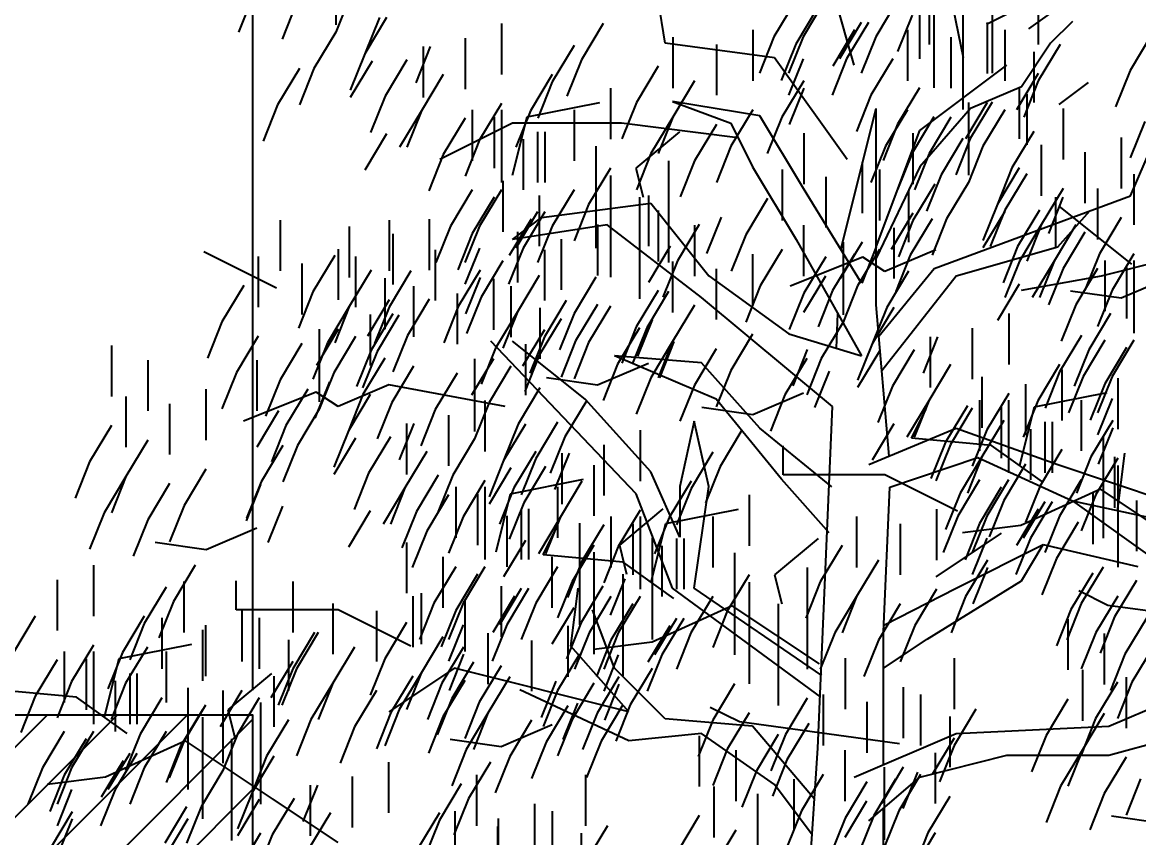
# Model space of a CAD drawing. Header units: metres. Extents: x 668617 to 675126, y 2286318 to 2293677.
# Drawn here: x 672259.121 to 672261.942, y 2287827.278 to 2287829.339 of the extents above; entities that cross this region are included whole.
import ezdxf

# ---------------------------------------------------------------- set-up
doc = ezdxf.new("R2010")
doc.units = ezdxf.units.M
doc.header["$MEASUREMENT"] = 0
doc.layers.add('DMTG_SECCIONES_VIALES', color=250, linetype='Continuous')
doc.styles.get("Standard").update_dxf_attribs({"font": 'arial.ttf'})
doc.dimstyles.get("Standard").update_dxf_attribs({"dimtxt": 0.18, "dimasz": 0.18, "dimexe": 0.18, "dimexo": 0.0625, "dimgap": 0.09, "dimtad": 0, "dimtih": 1, "dimtoh": 1, "dimdec": 4, "dimzin": 0, "dimdsep": 46, "dimtxsty": 'Standard', "dimcen": 0.09, "dimadec": 0, "dimazin": 0, "dimtfac": 1, "dimtdec": 4, "dimtofl": 0, "dimtmove": 0, "dimatfit": 3, "dimfxl": 1, "dimtolj": 1, "dimtzin": 0, "dimarcsym": 0})

# ---------------------------------------------------------------- blocks, each defined once
blk = doc.blocks.new('a4')
at = {"color": 75}
for p, q in [((0.4675, 6.7545), (0.4675, 6.4974)), ((0.3032, 6.4813), (0.2297, 6.7384)), ((0.6513, 6.7178), (0.6513, 6.4607)), ((-1.0072, 6.7115), (-1.0072, 6.583)), ((0.4923, 6.662), (0.4923, 6.5335)), ((0.5043, 6.6811), (0.5043, 6.424)), ((0.5787, 6.4997), (0.542, 6.6833)), ((0.8212, 6.6756), (0.6374, 6.5838)), ((0.7441, 6.5731), (0.8727, 6.6649)), ((0.7679, 6.662), (0.7679, 6.5335)), ((-1.2165, 6.6565), (-1.2533, 6.5647)), ((-1.1063, 6.6382), (-1.143, 6.5464)), ((-0.9705, 6.6564), (-1.0072, 6.5646)), ((-0.1745, 6.5364), (-0.1929, 6.6466)), ((0.1552, 6.6443), (0.1001, 6.5525)), ((0.2287, 6.6443), (0.1736, 6.5525)), ((0.4124, 6.6443), (0.3573, 6.5525)), ((-0.897, 6.6013), (-0.9337, 6.5095)), ((-0.8786, 6.6013), (-0.9337, 6.5095)), ((0.2103, 6.626), (0.1552, 6.5342)), ((0.4492, 6.6076), (0.4124, 6.5158)), ((0.5778, 6.626), (0.5778, 6.3689)), ((-0.5887, 6.5861), (-0.5887, 6.4575)), ((-0.3315, 6.5861), (-0.3866, 6.4943)), ((0.3206, 6.5892), (0.2654, 6.4974)), ((0.3389, 6.5892), (0.2838, 6.4974)), ((0.6393, 6.5886), (0.6393, 6.46)), ((0.8543, 6.5915), (0.7992, 6.5364)), ((-1.0072, 6.5646), (-1.0623, 6.4728)), ((-0.6806, 6.5493), (-0.6806, 6.4208)), ((-0.1555, 6.5518), (-0.1555, 6.4233)), ((0.0466, 6.5702), (0.0466, 6.4417)), ((0.1001, 6.5525), (0.0633, 6.4607)), ((0.1736, 6.5525), (0.1368, 6.4607)), ((0.3038, 6.5702), (0.2487, 6.4784)), ((0.3573, 6.5525), (0.3206, 6.4607)), ((0.4372, 6.5702), (0.4372, 6.4417)), ((0.5474, 6.5518), (0.5474, 6.4233)), ((0.6832, 6.5701), (0.6832, 6.4416)), ((1.0554, 6.559), (1.0003, 6.4672)), ((-0.7684, 6.5279), (-0.8051, 6.4361)), ((-0.7867, 6.5279), (-0.7867, 6.3994)), ((-0.405, 6.531), (-0.4601, 6.4392)), ((0.1011, 6.4997), (-0.1745, 6.5364)), ((-0.0453, 6.5335), (-0.0453, 6.405)), ((0.1552, 6.5342), (0.1185, 6.4424)), ((0.7992, 6.5364), (0.7257, 6.4262)), ((0.823, 6.5335), (0.7679, 6.4417)), ((-0.9337, 6.5095), (-0.9705, 6.4177)), ((-0.9153, 6.4912), (-0.9705, 6.3994)), ((-0.8276, 6.4943), (-0.8827, 6.4024)), ((-0.3866, 6.4943), (-0.4233, 6.4024)), ((0.2848, 6.2426), (0.1011, 6.4997)), ((0.1736, 6.4974), (0.1368, 6.4056)), ((0.2838, 6.4974), (0.2471, 6.4056)), ((0.4005, 6.4968), (0.3453, 6.405)), ((0.7567, 6.515), (0.7567, 6.3865)), ((-1.0991, 6.4728), (-1.1542, 6.381)), ((-1.0623, 6.4728), (-1.0991, 6.381)), ((-0.1923, 6.4784), (-0.2474, 6.3866)), ((0.4685, 6.3161), (0.689, 6.4813)), ((1.0003, 6.4672), (0.9635, 6.3754)), ((-0.7357, 6.4575), (-0.7908, 6.3657)), ((-0.4601, 6.4575), (-0.5152, 6.3657)), ((-0.4601, 6.4392), (-0.4968, 6.3474)), ((-0.1004, 6.4417), (-0.1555, 6.3499)), ((0.1752, 6.4417), (0.1201, 6.3499)), ((0.7679, 6.46), (0.7128, 6.3682)), ((0.7679, 6.4417), (0.7312, 6.3499)), ((0.8212, 6.3818), (0.8946, 6.4369)), ((-0.3132, 6.4229), (-0.3132, 6.2944)), ((0.1752, 6.4233), (0.1385, 6.3315)), ((0.3453, 6.405), (0.3086, 6.3132)), ((0.4675, 6.424), (0.4124, 6.3322)), ((0.7257, 6.4262), (0.5971, 6.3712)), ((0.72, 6.4232), (0.72, 6.2947)), ((0.7388, 6.4081), (0.7388, 6.2796)), ((-1.1542, 6.381), (-1.1909, 6.2892)), ((-0.8827, 6.4024), (-0.9194, 6.3106)), ((-0.5887, 6.3841), (-0.6438, 6.2923)), ((-0.3408, 6.3862), (-0.5245, 6.3494)), ((-0.2474, 6.3866), (-0.2841, 6.2948)), ((0.6393, 6.3866), (0.5842, 6.2948)), ((0.5914, 6.3865), (0.5914, 6.258)), ((0.6513, 6.3873), (0.5962, 6.2955)), ((-0.7908, 6.3657), (-0.8459, 6.2739)), ((-0.7908, 6.3657), (-0.8276, 6.2739)), ((-0.6806, 6.3474), (-0.7357, 6.2556)), ((-0.6623, 6.3678), (-0.6623, 6.2393)), ((-0.6072, 6.3494), (-0.6072, 6.2209)), ((-0.5888, 6.3678), (-0.5888, 6.2393)), ((-0.5245, 6.3494), (-0.5613, 6.2026)), ((-0.5152, 6.3657), (-0.552, 6.2739)), ((-0.4051, 6.3678), (-0.4051, 6.2393)), ((-0.1555, 6.3499), (-0.2106, 6.2581)), ((-0.1555, 6.3499), (-0.1923, 6.2581)), ((0.0466, 6.3682), (-0.0085, 6.2764)), ((0.1201, 6.3499), (0.0833, 6.2581)), ((0.2693, 6.0154), (0.3583, 6.3712)), ((0.3583, 5.8754), (0.3583, 6.3712)), ((0.4372, 6.3682), (0.3821, 6.2764)), ((0.5043, 6.3506), (0.4492, 6.2588)), ((0.5971, 6.3712), (0.4685, 6.2243)), ((0.5474, 6.3499), (0.4923, 6.2581)), ((0.6832, 6.3681), (0.6281, 6.2763)), ((0.8306, 6.3714), (0.8306, 6.2428)), ((-0.5604, 6.3344), (-0.7441, 6.2426)), ((-0.2848, 6.3344), (-0.5604, 6.3344)), ((0.0092, 6.2977), (-0.2848, 6.3344)), ((-0.0453, 6.3315), (-0.1004, 6.2397)), ((0.4124, 6.3322), (0.3757, 6.2404)), ((0.5914, 6.3314), (0.5914, 6.2029)), ((1.037, 6.3387), (1.0003, 6.2469)), ((-0.8786, 6.3076), (-0.9337, 6.2157)), ((-0.6438, 6.2923), (-0.6806, 6.2005)), ((-0.5888, 6.3127), (-0.5888, 6.1842)), ((-0.5337, 6.2944), (-0.5337, 6.1658)), ((-0.497, 6.3127), (-0.497, 6.1842)), ((-0.4786, 6.3127), (-0.4786, 6.1842)), ((-0.1387, 6.3127), (-0.2489, 6.2209)), ((0.1757, 6.3091), (0.1757, 6.1806)), ((0.3583, 6.0223), (0.4685, 6.3161)), ((0.4513, 6.3091), (0.4513, 6.1806)), ((0.5778, 6.2955), (0.5227, 6.2037)), ((0.5962, 6.2955), (0.5594, 6.2037)), ((0.7567, 6.313), (0.7016, 6.2212)), ((0.9776, 6.2979), (0.9776, 6.1694)), ((-0.35, 6.276), (-0.35, 6.019)), ((-0.0085, 6.2764), (-0.0453, 6.1846)), ((0.3821, 6.2764), (0.3453, 6.1846)), ((0.6281, 6.2763), (0.5914, 6.1845)), ((0.7755, 6.2796), (0.7755, 6.151)), ((1.0013, 6.1508), (1.0564, 6.2794)), ((-0.7357, 6.2556), (-0.7724, 6.1638)), ((-0.2106, 6.2581), (-0.2474, 6.1663)), ((-0.1663, 6.2393), (-0.1663, 5.9822)), ((-0.1004, 6.2397), (-0.1371, 6.1479)), ((0.3227, 6.2357), (0.3227, 6.1071)), ((0.4492, 6.2588), (0.4124, 6.167)), ((0.4923, 6.2581), (0.4556, 6.1663)), ((0.8857, 6.2612), (0.8857, 6.1327)), ((-0.3132, 6.2209), (-0.3684, 6.1291)), ((-0.2489, 6.2209), (-0.2306, 6.1475)), ((0.1206, 6.2173), (0.1206, 6.0888)), ((0.4685, 6.2243), (0.3583, 5.9929)), ((0.3666, 6.2172), (0.3666, 6.0887)), ((0.7016, 6.2212), (0.6649, 6.1294)), ((0.72, 6.2212), (0.6649, 6.1294)), ((-0.5848, 6.1886), (-0.5848, 6.0601)), ((-0.3132, 6.2026), (-0.3132, 5.9455)), ((0.2308, 6.1989), (0.2308, 6.0704)), ((0.5064, 6.1806), (0.4513, 6.0888)), ((0.5227, 6.2037), (0.4859, 6.1119)), ((0.5914, 6.1845), (0.5363, 6.0927)), ((0.7388, 6.2061), (0.6836, 6.1143)), ((1.0099, 6.206), (1.0099, 6.0774)), ((-0.6623, 6.1658), (-0.7175, 6.074)), ((-0.5888, 6.1658), (-0.644, 6.074)), ((-0.4929, 6.1519), (-0.4929, 6.0234)), ((-0.4051, 6.1658), (-0.4602, 6.074)), ((-0.2173, 6.1519), (-0.2173, 6.0234)), ((0.4401, 6.1621), (0.4401, 6.0336)), ((0.8306, 6.1694), (0.7755, 6.0776)), ((0.918, 6.1692), (0.918, 6.0407)), ((-0.6072, 6.1475), (-0.6623, 6.0557)), ((-0.3684, 6.1291), (-0.4051, 6.0373)), ((-0.2398, 6.1475), (-0.2398, 5.8904)), ((0.0838, 6.1439), (0.0287, 6.0521)), ((0.6649, 6.1294), (0.6281, 6.0376)), ((0.8302, 6.1478), (0.7935, 6.056)), ((1.0049, 5.9779), (0.8212, 6.1248)), ((-0.5604, 6.0407), (-0.4869, 6.0958)), ((-0.497, 6.1108), (-0.5521, 6.019)), ((-0.4786, 6.1108), (-0.5337, 6.019)), ((-0.1926, 6.1135), (-0.1926, 5.9849)), ((-0.0336, 6.0968), (-0.0704, 6.005)), ((0.4513, 6.1071), (0.3962, 6.0153)), ((0.6832, 6.1111), (0.6281, 6.0193)), ((0.6836, 6.1143), (0.6469, 6.0225)), ((0.771, 6.1142), (0.7159, 6.0224)), ((0.9776, 6.096), (0.9225, 6.0042)), ((-1.1479, 6.0896), (-1.1479, 5.9611)), ((-0.9731, 6.0734), (-0.9731, 5.9448)), ((-0.8723, 6.0896), (-0.8723, 5.9611)), ((-0.7709, 6.0917), (-0.7709, 5.9632)), ((-0.7175, 6.074), (-0.7542, 5.9822)), ((-0.644, 6.074), (-0.6807, 5.9822)), ((-0.5137, 6.0917), (-0.5688, 5.9999)), ((-0.4602, 6.074), (-0.497, 5.9822)), ((-0.346, 6.0784), (-0.346, 5.9499)), ((-0.0887, 6.0784), (-0.1439, 5.9866)), ((-0.1007, 6.0767), (-0.1007, 5.9482)), ((0.1749, 6.0767), (0.1749, 5.9482)), ((0.4034, 6.0703), (0.4034, 5.9418)), ((0.4513, 6.0888), (0.4145, 5.997)), ((0.4995, 6.0927), (0.4444, 6.0009)), ((0.5363, 6.0927), (0.4995, 6.0009)), ((0.7755, 6.0776), (0.7204, 5.9858)), ((0.7755, 6.0776), (0.7388, 5.9858)), ((0.8629, 6.0774), (0.8078, 5.9856)), ((-0.8628, 6.055), (-0.8628, 5.9265)), ((-0.6623, 6.0557), (-0.6991, 5.9639)), ((-0.5481, 6.0601), (-0.5481, 5.9316)), ((-0.4378, 6.0417), (-0.4378, 5.9132)), ((0.0287, 6.0521), (-0.008, 5.9603)), ((0.8857, 6.0592), (0.8306, 5.9674)), ((-1.1573, 5.9174), (-1.341, 6.0092)), ((-1.0009, 6.0162), (-1.0009, 5.8877)), ((-0.7557, 6.0145), (-0.7557, 5.886)), ((-0.644, 6.019), (-0.6807, 5.9272)), ((-0.5337, 6.019), (-0.5705, 5.9272)), ((-0.4801, 6.0145), (-0.4801, 5.886)), ((-0.1622, 6.0234), (-0.2173, 5.9316)), ((0.1206, 6.0153), (0.0654, 5.9235)), ((0.3227, 6.0337), (0.2675, 5.9419)), ((0.2747, 6.0336), (0.2747, 5.905)), ((0.3666, 6.0152), (0.3115, 5.9234)), ((0.3586, 6.0217), (0.3218, 5.9299)), ((0.5088, 6.0146), (0.3802, 5.9595)), ((0.7159, 6.0224), (0.6792, 5.9306)), ((-1.203, 5.9978), (-1.203, 5.8693)), ((-1.0098, 5.9999), (-1.0649, 5.9081)), ((-0.957, 5.9977), (-0.957, 5.8692)), ((-0.5848, 5.9866), (-0.6399, 5.8948)), ((-0.1439, 5.9866), (-0.1806, 5.8948)), ((-0.1559, 5.9849), (-0.1559, 5.8564)), ((0.0462, 6.0033), (0.0462, 5.8748)), ((0.3251, 5.9962), (0.1414, 5.9228)), ((0.2308, 5.997), (0.1757, 5.9052)), ((0.3035, 6.0033), (0.2483, 5.9115)), ((0.3802, 5.9595), (0.3251, 5.9962)), ((0.4444, 6.0009), (0.4077, 5.9091)), ((0.7204, 5.9858), (0.6836, 5.894)), ((0.8078, 5.9856), (0.7527, 5.8938)), ((0.8078, 5.9856), (0.771, 5.8938)), ((0.9225, 6.0042), (0.8857, 5.9124)), ((0.9278, 5.9489), (1.1483, 6.0039)), ((0.9363, 5.9877), (0.9363, 5.8592)), ((1.0099, 6.004), (0.9548, 5.9122)), ((1.0098, 5.9877), (1.0098, 5.8592)), ((-1.0928, 5.9795), (-1.0928, 5.8509)), ((-0.9179, 5.9632), (-0.9731, 5.8714)), ((-0.8172, 5.9611), (-0.8723, 5.8693)), ((-0.6423, 5.9632), (-0.6975, 5.8714)), ((-0.0456, 5.9666), (-0.0456, 5.8381)), ((0.2747, 5.9785), (0.2747, 5.85)), ((0.4401, 5.9601), (0.385, 5.8683)), ((0.8306, 5.9674), (0.7939, 5.8756)), ((0.918, 5.9673), (0.8629, 5.8755)), ((0.9914, 5.9694), (0.9914, 5.8408)), ((-1.2398, 5.9244), (-1.2949, 5.8326)), ((-0.8835, 5.9426), (-0.8835, 5.8141)), ((-0.6423, 5.9448), (-0.6791, 5.853)), ((-0.6087, 5.941), (-0.6087, 5.8125)), ((-0.4929, 5.9499), (-0.5481, 5.8581)), ((-0.35, 5.9455), (-0.4051, 5.8537)), ((0.23, 5.9482), (0.1749, 5.8564)), ((0.72, 5.9275), (0.6649, 5.8357)), ((0.7257, 5.9121), (0.9278, 5.9489)), ((1.1065, 5.9469), (0.9779, 5.8919)), ((1.0098, 5.9326), (1.0098, 5.8041)), ((-1.0649, 5.9081), (-1.1017, 5.8163)), ((-0.8108, 5.9227), (-0.8108, 5.7942)), ((-0.7006, 5.9043), (-0.7006, 5.7758)), ((-0.5648, 5.9226), (-0.5648, 5.794)), ((-0.1926, 5.9115), (-0.2477, 5.8197)), ((-0.1663, 5.9088), (-0.2214, 5.817)), ((0.0654, 5.9235), (0.0287, 5.8317)), ((0.1757, 5.9052), (0.1389, 5.8134)), ((0.2483, 5.9115), (0.2116, 5.8197)), ((0.3115, 5.9234), (0.2747, 5.8316)), ((0.9779, 5.8919), (0.8493, 5.9102)), ((0.9548, 5.9122), (0.918, 5.8204)), ((-0.9731, 5.8714), (-1.0282, 5.7796)), ((-0.9731, 5.8714), (-1.0098, 5.7796)), ((-0.8723, 5.8877), (-0.9274, 5.7959)), ((-0.8723, 5.8693), (-0.909, 5.7775)), ((-0.7709, 5.8898), (-0.8261, 5.7979)), ((-0.6975, 5.8714), (-0.7342, 5.7796)), ((-0.6399, 5.8948), (-0.6767, 5.803)), ((-0.425, 5.886), (-0.4801, 5.7942)), ((-0.346, 5.8765), (-0.4011, 5.7847)), ((-0.3132, 5.8721), (-0.3684, 5.7803)), ((-0.1007, 5.8748), (-0.1559, 5.783)), ((0.385, 5.8683), (0.3482, 5.7765)), ((0.4034, 5.8683), (0.3482, 5.7765)), ((0.8629, 5.8755), (0.8262, 5.7837)), ((-0.9202, 5.8508), (-0.9202, 5.7223)), ((-0.8628, 5.853), (-0.9179, 5.7612)), ((-0.8476, 5.8492), (-0.9027, 5.7574)), ((-0.5481, 5.8581), (-0.6032, 5.7663)), ((-0.5481, 5.8581), (-0.5848, 5.7663)), ((-0.4378, 5.8397), (-0.4929, 5.7479)), ((-0.4913, 5.8675), (-0.4913, 5.7389)), ((-0.4051, 5.8537), (-0.4419, 5.7619)), ((0.2585, 5.7658), (0.2614, 5.8537)), ((0.6933, 5.8531), (0.6933, 5.7245)), ((0.9505, 5.8531), (0.8954, 5.7613)), ((-1.2949, 5.8326), (-1.3316, 5.7408)), ((-1.0009, 5.8142), (-1.056, 5.7224)), ((-1.0488, 5.8141), (-1.0488, 5.6856)), ((-0.4801, 5.8125), (-0.5352, 5.7207)), ((-0.2398, 5.817), (-0.2949, 5.7252)), ((-0.2477, 5.8197), (-0.2845, 5.7279)), ((-0.2214, 5.817), (-0.2581, 5.7252)), ((-0.2079, 5.8376), (-0.2446, 5.7458)), ((0.2747, 5.8316), (0.2196, 5.7398)), ((0.6014, 5.8163), (0.6014, 5.6878)), ((-1.203, 5.7959), (-1.2581, 5.7041)), ((-0.957, 5.7957), (-1.0121, 5.7039)), ((-0.8261, 5.7979), (-0.8628, 5.7061)), ((-0.4801, 5.7942), (-0.5168, 5.7024)), ((-0.4011, 5.7847), (-0.4378, 5.6929)), ((0.0462, 5.8013), (-0.0089, 5.7095)), ((0.5136, 5.7949), (0.4768, 5.7031)), ((0.4952, 5.7949), (0.4952, 5.6664)), ((0.877, 5.798), (0.8219, 5.7062)), ((0.9363, 5.7857), (0.8811, 5.6939)), ((1.0098, 5.7857), (0.9546, 5.6939)), ((-1.5741, 5.7723), (-1.5741, 5.6438)), ((-1.0928, 5.7775), (-1.1479, 5.6857)), ((-1.0282, 5.7796), (-1.0649, 5.6878)), ((-1.0488, 5.759), (-1.0488, 5.6305)), ((-0.9179, 5.7612), (-0.9547, 5.6694)), ((-0.9027, 5.7574), (-0.9394, 5.6656)), ((-0.6032, 5.7663), (-0.6399, 5.6745)), ((-0.528, 5.7757), (-0.528, 5.6471)), ((-0.3684, 5.7803), (-0.4051, 5.6885)), ((-0.1559, 5.783), (-0.211, 5.6912)), ((-0.1559, 5.783), (-0.1926, 5.6912)), ((-0.1528, 5.7825), (-0.1895, 5.6907)), ((-0.0456, 5.7646), (-0.1007, 5.6728)), ((0.1843, 5.7625), (0.1476, 5.6707)), ((0.3482, 5.7765), (0.3115, 5.6847)), ((0.3666, 5.7582), (0.3115, 5.6664)), ((0.4544, 5.7613), (0.3993, 5.6695)), ((0.8954, 5.7613), (0.8586, 5.6695)), ((0.9914, 5.7674), (0.9363, 5.6756)), ((-1.4823, 5.7356), (-1.4823, 5.6071)), ((-1.2067, 5.7356), (-1.2067, 5.6071)), ((-0.8835, 5.7406), (-0.9386, 5.6488)), ((-0.6087, 5.7391), (-0.6638, 5.6473)), ((-0.6566, 5.7389), (-0.6566, 5.6104)), ((-0.4929, 5.7479), (-0.5297, 5.6561)), ((-0.2171, 5.7275), (-0.3457, 5.6724)), ((-0.0827, 5.7285), (-0.3032, 5.7469)), ((-0.0459, 5.6367), (-0.3032, 5.7469)), ((0.0643, 5.5633), (-0.0827, 5.7285)), ((0.1829, 5.7398), (0.1278, 5.648)), ((0.2196, 5.7398), (0.1829, 5.648)), ((-1.2581, 5.7041), (-1.2949, 5.6122)), ((-1.0121, 5.7039), (-1.0488, 5.6121)), ((-0.8108, 5.7207), (-0.8659, 5.6289)), ((-0.7006, 5.7024), (-0.7557, 5.6106)), ((-0.5648, 5.7206), (-0.6199, 5.6288)), ((-0.2949, 5.7252), (-0.3316, 5.6334)), ((-0.0089, 5.7095), (-0.0456, 5.6177)), ((0.2394, 5.7074), (0.2027, 5.6156)), ((0.5463, 5.7245), (0.4911, 5.6327)), ((0.8219, 5.7245), (0.7667, 5.6327)), ((0.8219, 5.7062), (0.7851, 5.6144)), ((0.8276, 5.7116), (0.8276, 5.5831)), ((-1.1479, 5.6857), (-1.1846, 5.5939)), ((-1.0229, 5.6805), (-1.0597, 5.5887)), ((-0.8727, 5.6735), (-1.0013, 5.6184)), ((-0.5787, 5.6184), (-0.8727, 5.6735)), ((-0.6566, 5.6839), (-0.6566, 5.5553)), ((-0.3457, 5.6724), (-0.4743, 5.6907)), ((-0.211, 5.6912), (-0.2477, 5.5994)), ((-0.1007, 5.6728), (-0.1375, 5.581)), ((0.6255, 5.6933), (0.6255, 5.5647)), ((0.7358, 5.6749), (0.7358, 5.5464)), ((0.8811, 5.6939), (0.8444, 5.6021)), ((0.9363, 5.6756), (0.8995, 5.5838)), ((0.9546, 5.6939), (0.9179, 5.6021)), ((0.9687, 5.6899), (0.9687, 5.5614)), ((-1.5374, 5.6438), (-1.5374, 5.5153)), ((-1.3353, 5.6622), (-1.3353, 5.5336)), ((-1.0564, 5.6551), (-1.2402, 5.5817)), ((-1.0781, 5.6622), (-1.1332, 5.5704)), ((-1.0013, 5.6184), (-1.0564, 5.6551)), ((-0.9386, 5.6488), (-0.9753, 5.557)), ((-0.9202, 5.6488), (-0.9753, 5.557)), ((-0.4913, 5.6655), (-0.5464, 5.5737)), ((0.1751, 5.6523), (0.0465, 5.5972)), ((0.1278, 5.648), (0.091, 5.5562)), ((0.3993, 5.6695), (0.3625, 5.5777)), ((0.6933, 5.6511), (0.6381, 5.5593)), ((0.9411, 5.6532), (0.7574, 5.6165)), ((-1.4272, 5.6254), (-1.4272, 5.4969)), ((-0.8659, 5.6289), (-0.9027, 5.5371)), ((-0.6199, 5.6288), (-0.6566, 5.537)), ((-0.6303, 5.6336), (-0.6303, 5.505)), ((-0.3731, 5.6336), (-0.4282, 5.5418)), ((0.0465, 5.5972), (-0.0821, 5.6156)), ((0.1194, 5.4348), (-0.0459, 5.6367)), ((0.4911, 5.6327), (0.436, 5.5409)), ((0.4911, 5.6327), (0.4544, 5.5409)), ((0.5888, 5.6198), (0.5337, 5.528)), ((0.6014, 5.6144), (0.5463, 5.5226)), ((0.6196, 5.6348), (0.6196, 5.5063)), ((0.6747, 5.6165), (0.6747, 5.4879)), ((0.6931, 5.6348), (0.6931, 5.5063)), ((0.7574, 5.6165), (0.7207, 5.4696)), ((0.7667, 5.6327), (0.73, 5.5409)), ((0.8768, 5.6348), (0.8768, 5.5063)), ((0.9546, 5.6389), (0.9179, 5.5471)), ((-1.1516, 5.6071), (-1.2067, 5.5153)), ((-1.0488, 5.6121), (-1.1039, 5.5203)), ((-0.7557, 5.6106), (-0.7924, 5.5187)), ((-0.7222, 5.5969), (-0.7222, 5.4683)), ((0.448, 5.5381), (0.4848, 5.6115)), ((-1.5741, 5.5704), (-1.6293, 5.4785)), ((-1.1332, 5.5704), (-1.1699, 5.4785)), ((-0.81, 5.5754), (-0.8467, 5.4836)), ((-0.8283, 5.5754), (-0.8283, 5.4469)), ((-0.5464, 5.5737), (-0.5831, 5.4819)), ((-0.528, 5.5737), (-0.5831, 5.4819)), ((-0.4466, 5.5785), (-0.5017, 5.4867)), ((-0.2381, 5.5584), (-0.2381, 5.4299)), ((0.0191, 5.5584), (-0.036, 5.4666)), ((0.2461, 5.4155), (0.0643, 5.5633)), ((0.4034, 5.5746), (0.3482, 5.4828)), ((0.6381, 5.5593), (0.6014, 5.4675)), ((0.6807, 5.5831), (0.6255, 5.4913)), ((0.6931, 5.5797), (0.6931, 5.4512)), ((0.7482, 5.5614), (0.7482, 5.4328)), ((0.785, 5.5797), (0.785, 5.4512)), ((0.8034, 5.5797), (0.8034, 5.4512)), ((0.9563, 5.5831), (0.9011, 5.4913)), ((0.9563, 5.5647), (0.9195, 5.4729)), ((-1.4823, 5.5336), (-1.5374, 5.4418)), ((-0.9753, 5.557), (-1.0121, 5.4652)), ((-0.957, 5.5387), (-1.0121, 5.4469)), ((-0.8692, 5.5418), (-0.9243, 5.45)), ((-0.6566, 5.537), (-0.7117, 5.4452)), ((-0.4282, 5.5418), (-0.465, 5.45)), ((0.6501, 5.5197), (0.448, 5.5381)), ((0.932, 5.543), (0.932, 5.286)), ((-1.1407, 5.5203), (-1.1958, 5.4285)), ((-1.1039, 5.5203), (-1.1407, 5.4285)), ((-0.7773, 5.505), (-0.8324, 5.4132)), ((-0.5017, 5.505), (-0.5568, 5.4132)), ((-0.33, 5.5217), (-0.33, 5.3932)), ((-0.0544, 5.5034), (-0.1095, 5.4116)), ((0.123, 5.4454), (0.123, 5.5189)), ((0.5337, 5.528), (0.4969, 5.4362)), ((0.5463, 5.5226), (0.5095, 5.4308)), ((0.7788, 5.4279), (0.6501, 5.5197)), ((0.8276, 5.5097), (0.7725, 5.4179)), ((-1.6293, 5.4785), (-1.666, 5.3867)), ((-0.5831, 5.4819), (-0.6199, 5.3901)), ((-0.5017, 5.4867), (-0.5385, 5.3949)), ((-0.4178, 5.5003), (-0.4545, 5.4085)), ((-0.4361, 5.5003), (-0.4361, 5.3717)), ((0.6255, 5.4913), (0.5704, 5.3995)), ((0.6255, 5.4913), (0.5888, 5.3995)), ((0.7358, 5.4729), (0.6807, 5.3811)), ((0.9011, 5.4913), (0.8644, 5.3995)), ((0.9687, 5.4879), (0.9136, 5.3961)), ((0.9609, 5.4912), (0.9609, 5.3627)), ((0.9681, 5.3536), (0.9865, 5.5005)), ((-1.3353, 5.4602), (-1.3904, 5.3684)), ((-0.9243, 5.45), (-0.961, 5.3582)), ((-0.7485, 5.4452), (-0.8036, 5.3534)), ((-0.7117, 5.4452), (-0.7485, 5.3534)), ((-0.5648, 5.4635), (-0.6199, 5.3717)), ((-0.477, 5.4666), (-0.5321, 5.3748)), ((-0.3549, 5.4704), (-0.3549, 5.3419)), ((-0.036, 5.4666), (-0.0728, 5.3748)), ((0.3802, 5.4454), (0.123, 5.4454)), ((0.5639, 5.3536), (0.3802, 5.4454)), ((0.9687, 5.4696), (0.9687, 5.2125)), ((-1.5374, 5.4418), (-1.5925, 5.35)), ((-1.5374, 5.4418), (-1.5741, 5.35)), ((-1.4272, 5.4235), (-1.4823, 5.3317)), ((-1.1972, 5.4213), (-1.234, 5.3295)), ((-1.1958, 5.4285), (-1.2326, 5.3367)), ((-0.6303, 5.4316), (-0.6854, 5.3398)), ((-0.3824, 5.4337), (-0.5661, 5.397)), ((-0.3851, 5.4299), (-0.4402, 5.3381)), ((-0.1095, 5.4299), (-0.1646, 5.3381)), ((0.2399, 5.2993), (0.1194, 5.4348)), ((0.6196, 5.4328), (0.5645, 5.341)), ((0.6931, 5.4328), (0.638, 5.341)), ((0.7725, 5.4179), (0.7358, 5.3261)), ((0.8768, 5.4328), (0.8217, 5.341)), ((-0.8324, 5.4132), (-0.8875, 5.3214)), ((-0.8324, 5.4132), (-0.8692, 5.3214)), ((-0.7222, 5.3949), (-0.7773, 5.3031)), ((-0.7039, 5.4153), (-0.7039, 5.2868)), ((-0.6488, 5.397), (-0.6488, 5.2684)), ((-0.6305, 5.4153), (-0.6305, 5.2868)), ((-0.5661, 5.397), (-0.6029, 5.2501)), ((-0.5568, 5.4132), (-0.5936, 5.3214)), ((-0.4467, 5.4153), (-0.4467, 5.2868)), ((-0.1095, 5.4116), (-0.1463, 5.3197)), ((0.0373, 5.3953), (0.0373, 5.2667)), ((0.5704, 5.3995), (0.5337, 5.3077)), ((0.6747, 5.4145), (0.6196, 5.3227)), ((0.9257, 5.4096), (0.7236, 5.3177)), ((0.9136, 5.3961), (0.8768, 5.3043)), ((0.9058, 5.3994), (0.9058, 5.2709)), ((1.1462, 5.2627), (0.9257, 5.4096)), ((-1.3904, 5.3684), (-1.4272, 5.2766)), ((-1.1421, 5.3663), (-1.1788, 5.2745)), ((-0.6305, 5.3602), (-0.6305, 5.2317)), ((-0.5321, 5.3748), (-0.5688, 5.283)), ((-0.5386, 5.3602), (-0.5386, 5.2317)), ((-0.5202, 5.3602), (-0.5202, 5.2317)), ((-0.1803, 5.3602), (-0.2906, 5.2684)), ((0.6807, 5.3811), (0.6439, 5.2893)), ((0.785, 5.3778), (0.7299, 5.286)), ((0.8034, 5.3778), (0.7482, 5.286)), ((0.8543, 5.3797), (1.1116, 5.3246)), ((1.0161, 5.3811), (1.0161, 5.2525)), ((-1.5925, 5.35), (-1.6293, 5.2582)), ((-0.9202, 5.3551), (-0.9753, 5.2633)), ((-0.8036, 5.3534), (-0.8404, 5.2616)), ((-0.6854, 5.3398), (-0.7222, 5.248)), ((-0.5753, 5.3419), (-0.5753, 5.2134)), ((-0.4402, 5.3381), (-0.4953, 5.2463)), ((-0.4402, 5.3381), (-0.477, 5.2463)), ((-0.3117, 5.3402), (-0.3117, 5.2117)), ((-0.2381, 5.3565), (-0.2932, 5.2647)), ((-0.2383, 5.3402), (-0.2383, 5.2117)), ((-0.1646, 5.3381), (-0.2014, 5.2463)), ((0.0098, 5.3585), (-0.1739, 5.3218)), ((-0.0545, 5.3402), (-0.0545, 5.2117)), ((0.3089, 5.3404), (0.3089, 5.2118)), ((0.511, 5.3587), (0.511, 5.2302)), ((0.5645, 5.341), (0.5278, 5.2492)), ((0.638, 5.341), (0.6012, 5.2492)), ((0.7682, 5.3587), (0.7131, 5.2669)), ((0.8217, 5.341), (0.785, 5.2492)), ((-1.4823, 5.3317), (-1.519, 5.2399)), ((-1.2064, 5.3112), (-1.335, 5.2561)), ((-0.4833, 5.2435), (-0.4466, 5.3169)), ((-0.3916, 5.3235), (-0.3916, 5.0665)), ((-0.33, 5.3197), (-0.3851, 5.2279)), ((-0.2566, 5.3218), (-0.2566, 5.1933)), ((-0.1739, 5.3218), (-0.2107, 5.1749)), ((0.4191, 5.322), (0.4191, 5.1935)), ((0.7236, 5.3177), (0.5767, 5.2994)), ((0.6196, 5.3227), (0.5829, 5.2309)), ((0.8691, 5.326), (0.814, 5.2342)), ((-0.7773, 5.3031), (-0.814, 5.2113)), ((-0.528, 5.2799), (-0.5831, 5.1881)), ((-0.2383, 5.2851), (-0.2383, 5.1566)), ((-0.2079, 5.2868), (-0.2079, 5.0298)), ((-0.1464, 5.2851), (-0.1464, 5.1566)), ((-0.128, 5.2851), (-0.128, 5.1566)), ((0.2119, 5.2851), (0.1016, 5.1933)), ((0.6742, 5.2985), (0.5088, 5.1884)), ((0.638, 5.286), (0.6012, 5.1942)), ((0.7482, 5.286), (0.7115, 5.1942)), ((-1.335, 5.2561), (-1.4636, 5.2745)), ((-0.8283, 5.2749), (-0.8283, 5.1464)), ((-0.3549, 5.2684), (-0.41, 5.1766)), ((-0.3549, 5.2501), (-0.3549, 4.993)), ((-0.2932, 5.2647), (-0.33, 5.1729)), ((-0.2906, 5.2684), (-0.2722, 5.195)), ((-0.1831, 5.2667), (-0.1831, 5.1382)), ((0.0006, 5.2484), (0.0006, 4.9913)), ((0.2722, 5.2669), (0.217, 5.1751)), ((-0.7365, 5.2382), (-0.7365, 5.1097)), ((-0.2812, 5.2251), (-0.4833, 5.2435)), ((-0.4609, 5.2382), (-0.4609, 5.1097)), ((-0.3851, 5.2279), (-0.4218, 5.1361)), ((-0.1526, 5.1333), (-0.2812, 5.2251)), ((0.364, 5.2302), (0.3089, 5.1384)), ((0.6396, 5.2302), (0.5845, 5.1384)), ((0.814, 5.2342), (0.7772, 5.1424)), ((-1.6196, 5.2173), (-1.6196, 5.0888)), ((-1.3624, 5.2173), (-1.4175, 5.1255)), ((-0.7039, 5.2134), (-0.7591, 5.1216)), ((-0.6488, 5.195), (-0.7039, 5.1032)), ((-0.6305, 5.2134), (-0.6856, 5.1216)), ((-0.4467, 5.2134), (-0.5018, 5.1216)), ((-0.2814, 5.195), (-0.2814, 4.9379)), ((0.0373, 5.1933), (-0.0178, 5.1015)), ((0.1016, 5.1933), (0.12, 5.1199)), ((0.1843, 5.2117), (0.1843, 4.9546)), ((0.6396, 5.2118), (0.6029, 5.12)), ((0.9058, 5.1974), (0.8507, 5.1056)), ((0.932, 5.2125), (0.8768, 5.1207)), ((-1.7115, 5.1806), (-1.7115, 5.052)), ((-1.3914, 5.176), (-1.3914, 5.0474)), ((-1.2585, 5.1043), (-1.2585, 5.1777)), ((-1.1158, 5.176), (-1.1158, 5.0474)), ((-0.5895, 5.1648), (-0.5895, 5.0363)), ((-0.41, 5.1766), (-0.4467, 5.0848)), ((-0.3323, 5.1648), (-0.3874, 5.073)), ((-0.2771, 5.1831), (-0.3139, 5.0913)), ((0.0373, 5.1749), (0.0373, 4.9179)), ((0.217, 5.1751), (0.1803, 5.0833)), ((1.0161, 5.1791), (0.9609, 5.0873)), ((-1.4359, 5.1622), (-1.491, 5.0704)), ((-0.8126, 5.1392), (-0.8126, 5.0107)), ((-0.7916, 5.1464), (-0.7916, 5.0179)), ((-0.5553, 5.1392), (-0.6105, 5.0474)), ((-0.5386, 5.1583), (-0.5937, 5.0665)), ((-0.5202, 5.1583), (-0.5753, 5.0665)), ((-0.4134, 5.0125), (-0.395, 5.1594)), ((-0.3117, 5.1382), (-0.3669, 5.0464)), ((-0.2383, 5.1382), (-0.2934, 5.0464)), ((-0.0545, 5.1382), (-0.1096, 5.0464)), ((0.3089, 5.1384), (0.2538, 5.0466)), ((0.3089, 5.1384), (0.2722, 5.0466)), ((0.511, 5.1568), (0.4559, 5.065)), ((0.5845, 5.1384), (0.5478, 5.0466)), ((0.9441, 5.1158), (0.8706, 5.1525)), ((0.9687, 5.1391), (0.9136, 5.0473)), ((-1.4175, 5.1255), (-1.4543, 5.0337)), ((-1.0147, 5.1209), (-1.0147, 4.9924)), ((-0.7591, 5.1216), (-0.7958, 5.0298)), ((-0.6856, 5.1216), (-0.7223, 5.0298)), ((-0.6813, 5.1281), (-0.6813, 4.9995)), ((-0.5018, 5.1216), (-0.5386, 5.0298)), ((-0.4057, 5.1097), (-0.4609, 5.0179)), ((-0.2566, 5.1199), (-0.3117, 5.0281)), ((-0.0056, 5.1149), (-0.2077, 5.0231)), ((0.2148, 4.968), (-0.0056, 5.1149)), ((0.1108, 5.1199), (0.1108, 4.8628)), ((0.4191, 5.12), (0.364, 5.0282)), ((0.8768, 5.1207), (0.8401, 5.0289)), ((1.3483, 5.0607), (0.9441, 5.1158)), ((-1.7666, 5.0888), (-1.8217, 4.997)), ((-1.491, 5.0888), (-1.5462, 4.997)), ((-1.4465, 5.0842), (-1.4465, 4.9556)), ((-1.0013, 5.1043), (-1.2585, 5.1043)), ((-1.2444, 5.1025), (-1.2444, 4.974)), ((-1.2005, 5.084), (-1.2005, 4.9555)), ((-0.8176, 5.0125), (-1.0013, 5.1043)), ((-0.9044, 5.1025), (-0.9044, 4.974)), ((-0.7039, 5.1032), (-0.7407, 5.0114)), ((-0.1464, 5.0831), (-0.2015, 4.9913)), ((-0.128, 5.0831), (-0.1831, 4.9913)), ((-0.0178, 5.1015), (-0.0545, 5.0097)), ((0.8507, 5.1056), (0.814, 5.0138)), ((0.8429, 5.0812), (0.8429, 4.9527)), ((0.9609, 5.0873), (0.9242, 4.9955)), ((1.0422, 5.084), (0.9871, 4.9922)), ((-1.491, 5.0704), (-1.5278, 4.9786)), ((-1.3442, 5.0541), (-1.3442, 4.9256)), ((-1.3363, 5.0658), (-1.3363, 4.9373)), ((-0.8283, 5.073), (-0.8834, 4.9812)), ((-0.6856, 5.0665), (-0.7223, 4.9747)), ((-0.5753, 5.0665), (-0.6121, 4.9747)), ((-0.3874, 5.073), (-0.4241, 4.9812)), ((-0.4204, 5.0641), (-0.4204, 4.9356)), ((-0.1631, 5.0641), (-0.2183, 4.9723)), ((0.4559, 5.065), (0.4191, 4.9732)), ((-1.127, 5.029), (-1.127, 4.9004)), ((-1.0607, 5.0474), (-1.1158, 4.9556)), ((-1.0514, 5.0474), (-1.1065, 4.9556)), ((-0.7365, 5.0363), (-0.7916, 4.9445)), ((-0.6225, 5.0457), (-0.6225, 4.9172)), ((-0.5122, 5.0274), (-0.5122, 4.8989)), ((-0.3669, 5.0464), (-0.4036, 4.9546)), ((-0.2077, 5.0231), (-0.3547, 5.0048)), ((-0.3117, 5.0281), (-0.3485, 4.9363)), ((-0.2934, 5.0464), (-0.3301, 4.9546)), ((-0.1096, 5.0464), (-0.1464, 4.9546)), ((0.2538, 5.0466), (0.217, 4.9548)), ((0.364, 5.0282), (0.3273, 4.9364)), ((0.9136, 5.0473), (0.8768, 4.9555)), ((0.9348, 5.0445), (0.9348, 4.9159)), ((-1.6933, 4.999), (-1.6933, 4.8705)), ((-1.6196, 5.0153), (-1.6748, 4.9235)), ((-1.6198, 4.999), (-1.6198, 4.8705)), ((-1.5462, 4.997), (-1.5829, 4.9052)), ((-1.3718, 5.0174), (-1.5555, 4.9807)), ((-1.4833, 5.0107), (-1.5384, 4.9189)), ((-1.4361, 4.999), (-1.4361, 4.8705)), ((-0.9595, 5.0107), (-1.0147, 4.9189)), ((-0.684, 5.0107), (-0.7391, 4.9189)), ((1.06, 5.0137), (1.0049, 4.9219)), ((-1.7115, 4.9786), (-1.7666, 4.8868)), ((-1.6382, 4.9807), (-1.6382, 4.8522)), ((-1.5555, 4.9807), (-1.5922, 4.8338)), ((-1.1158, 4.974), (-1.1709, 4.8822)), ((-0.8834, 4.9812), (-0.9202, 4.8894)), ((-0.684, 4.9924), (-0.7207, 4.9005)), ((-0.6592, 4.9723), (-0.7143, 4.8805)), ((-0.3916, 4.993), (-0.4467, 4.9012)), ((-0.2934, 4.9913), (-0.3301, 4.8995)), ((-0.1831, 4.9913), (-0.2199, 4.8995)), ((0.2798, 4.9822), (0.2798, 4.8537)), ((0.5554, 4.9822), (0.5554, 4.8537)), ((0.9871, 4.9922), (0.9503, 4.9004)), ((-1.6198, 4.944), (-1.6198, 4.8154)), ((-1.5279, 4.944), (-1.5279, 4.8154)), ((-1.5095, 4.944), (-1.5095, 4.8154)), ((-1.1696, 4.944), (-1.2799, 4.8522)), ((-1.1637, 4.9372), (-1.1637, 4.8086)), ((-1.1158, 4.9556), (-1.1526, 4.8638)), ((-1.1065, 4.9556), (-1.1433, 4.8638)), ((-0.7074, 4.9574), (-0.8727, 4.8472)), ((-0.8126, 4.9373), (-0.8677, 4.8455)), ((-0.7916, 4.9445), (-0.8467, 4.8527)), ((-0.7916, 4.9445), (-0.8283, 4.8527)), ((-0.5895, 4.9628), (-0.6446, 4.871)), ((-0.2079, 4.9563), (-0.263, 4.8645)), ((0.8797, 4.9527), (0.8797, 4.8241)), ((-1.6748, 4.9235), (-1.7115, 4.8317)), ((-1.5384, 4.9189), (-1.5751, 4.8271)), ((-1.5647, 4.9256), (-1.5647, 4.7971)), ((-1.0147, 4.9189), (-1.0698, 4.8271)), ((-1.0147, 4.9189), (-1.0514, 4.8271)), ((-0.7391, 4.9189), (-0.7758, 4.8271)), ((-0.6813, 4.9261), (-0.7365, 4.8343)), ((-0.5673, 4.9356), (-0.6225, 4.8438)), ((-0.4514, 4.924), (-0.4881, 4.8322)), ((-0.3549, 4.9196), (-0.41, 4.8278)), ((-0.2918, 4.9356), (-0.3469, 4.8438)), ((-0.2918, 4.9172), (-0.3285, 4.8254)), ((0.0006, 4.9179), (-0.0545, 4.8261)), ((0.4268, 4.9088), (0.4268, 4.7802)), ((0.9682, 4.9219), (0.913, 4.8301)), ((1.0049, 4.9219), (0.9682, 4.8301)), ((0.9899, 4.9343), (0.9899, 4.8058)), ((-1.6627, 4.8839), (-1.8649, 4.9023)), ((-1.7666, 4.8868), (-1.8034, 4.795)), ((-1.5341, 4.7921), (-1.6627, 4.8839)), ((-1.4465, 4.8822), (-1.5016, 4.7904)), ((-1.3809, 4.9072), (-1.3809, 4.6502)), ((-1.2444, 4.9006), (-1.2995, 4.8088)), ((-1.2923, 4.9004), (-1.2923, 4.7719)), ((-1.2005, 4.8821), (-1.2556, 4.7903)), ((-0.9044, 4.9005), (-0.9595, 4.8087)), ((-0.7143, 4.8805), (-0.7511, 4.7887)), ((-0.4467, 4.9012), (-0.4835, 4.8094)), ((0.1843, 4.8812), (0.1292, 4.7894)), ((0.2247, 4.8904), (0.2247, 4.7619)), ((0.4708, 4.8903), (0.4708, 4.7618)), ((-1.3363, 4.8638), (-1.3914, 4.772)), ((-1.1972, 4.8705), (-1.1972, 4.6135)), ((-0.8467, 4.8527), (-0.8834, 4.7608)), ((-0.6446, 4.871), (-0.6813, 4.7792)), ((-0.4204, 4.8621), (-0.4755, 4.7703)), ((-0.3963, 4.8689), (-0.433, 4.7771)), ((-0.2814, 4.8645), (-0.3365, 4.7727)), ((-0.263, 4.8645), (-0.2997, 4.7727)), ((0.0127, 4.8212), (-0.0607, 4.8579)), ((0.3349, 4.872), (0.3349, 4.7435)), ((0.6105, 4.8537), (0.5554, 4.7619)), ((0.8429, 4.8792), (0.7878, 4.7874)), ((-1.3442, 4.8522), (-1.3993, 4.7604)), ((-1.3442, 4.8338), (-1.3442, 4.5767)), ((-1.2923, 4.8454), (-1.2923, 4.7168)), ((-1.2799, 4.8522), (-1.2615, 4.7787)), ((-1.127, 4.827), (-1.1821, 4.7352)), ((-1.0698, 4.8271), (-1.1065, 4.7353)), ((-0.8677, 4.8455), (-0.9044, 4.7537)), ((-0.7365, 4.8343), (-0.7732, 4.7425)), ((-0.6225, 4.8438), (-0.6776, 4.752)), ((-0.6225, 4.8438), (-0.6592, 4.752)), ((-0.5122, 4.8254), (-0.5673, 4.7336)), ((-0.41, 4.8278), (-0.4467, 4.736)), ((-0.3469, 4.8438), (-0.3836, 4.752)), ((-0.0545, 4.8261), (-0.0913, 4.7343)), ((0.0373, 4.8444), (-0.0178, 4.7526)), ((0.5442, 4.8352), (0.5442, 4.7067)), ((0.913, 4.8301), (0.8763, 4.7383)), ((0.9348, 4.8425), (0.8797, 4.7507)), ((-1.6933, 4.7971), (-1.7484, 4.7053)), ((-1.6198, 4.7971), (-1.6749, 4.7053)), ((-1.4361, 4.7971), (-1.4912, 4.7053)), ((-0.9595, 4.8087), (-0.9963, 4.7169)), ((-0.4606, 4.8138), (-0.5892, 4.7587)), ((0.417, 4.7661), (0.0127, 4.8212)), ((0.188, 4.817), (0.1328, 4.7252)), ((-1.6382, 4.7787), (-1.6933, 4.6869)), ((-1.3872, 4.7738), (-1.5893, 4.682)), ((-1.5016, 4.7904), (-1.5384, 4.6986)), ((-1.3914, 4.772), (-1.4282, 4.6802)), ((-1.1667, 4.6269), (-1.3872, 4.7738)), ((-1.2556, 4.7903), (-1.2923, 4.6985)), ((-1.2707, 4.7787), (-1.2707, 4.5217)), ((-0.5892, 4.7587), (-0.7178, 4.7771)), ((-0.4755, 4.7703), (-0.5122, 4.6785)), ((-0.3365, 4.7727), (-0.3732, 4.6809)), ((-0.0885, 4.7866), (-0.0885, 4.658)), ((0.1108, 4.7894), (0.0557, 4.6976)), ((0.1292, 4.7894), (0.0925, 4.6976)), ((0.5554, 4.7802), (0.5003, 4.6884)), ((0.7878, 4.7874), (0.751, 4.6956)), ((-1.5279, 4.742), (-1.583, 4.6502)), ((-1.5095, 4.742), (-1.5647, 4.6502)), ((-1.3993, 4.7604), (-1.4361, 4.6685)), ((-0.6776, 4.752), (-0.7143, 4.6602)), ((-0.0178, 4.7526), (-0.0545, 4.6608)), ((0.0034, 4.7498), (0.0034, 4.6213)), ((0.279, 4.7498), (0.279, 4.6213)), ((0.5075, 4.7434), (0.5075, 4.6149)), ((0.5554, 4.7619), (0.5187, 4.6701)), ((0.8797, 4.7507), (0.8245, 4.6589)), ((0.8797, 4.7507), (0.8429, 4.6589)), ((-1.5447, 4.723), (-1.5998, 4.6312)), ((-1.1821, 4.7352), (-1.2188, 4.6434)), ((-1.1637, 4.7352), (-1.2188, 4.6434)), ((-0.8738, 4.7199), (-0.8738, 4.5914)), ((-0.6166, 4.7199), (-0.6717, 4.6281)), ((-0.5673, 4.7336), (-0.6041, 4.6418)), ((0.1328, 4.7252), (0.0961, 4.6334)), ((0.9899, 4.7323), (0.9348, 4.6405)), ((-1.7484, 4.7053), (-1.7851, 4.6135)), ((-1.6933, 4.6869), (-1.73, 4.5951)), ((-1.6749, 4.7053), (-1.7116, 4.6135)), ((-1.4912, 4.7053), (-1.5279, 4.6135)), ((-1.2923, 4.6985), (-1.3475, 4.6067)), ((-0.9657, 4.6832), (-0.9657, 4.5547)), ((-0.6515, 4.6876), (-0.6515, 4.5591)), ((-0.376, 4.6876), (-0.376, 4.5591)), ((0.0557, 4.6976), (0.019, 4.6058)), ((0.2247, 4.6884), (0.1696, 4.5966)), ((0.4268, 4.7068), (0.3717, 4.615)), ((0.3789, 4.7067), (0.3789, 4.5781)), ((0.4708, 4.6883), (0.4156, 4.5965)), ((0.4627, 4.6948), (0.426, 4.603)), ((-1.5893, 4.682), (-1.7362, 4.6636)), ((-1.0535, 4.6617), (-1.0902, 4.5699)), ((-1.0719, 4.6617), (-1.0719, 4.5332)), ((-0.6901, 4.6648), (-0.7452, 4.573)), ((-0.0517, 4.658), (-0.0517, 4.5295)), ((0.1504, 4.6764), (0.1504, 4.5479)), ((0.3349, 4.6701), (0.2798, 4.5783)), ((0.4076, 4.6764), (0.3525, 4.5846)), ((0.8245, 4.6589), (0.7878, 4.5671)), ((1.0266, 4.6773), (0.9899, 4.5854)), ((-1.6749, 4.6502), (-1.7116, 4.5584)), ((-1.5647, 4.6502), (-1.6014, 4.5584)), ((-1.2188, 4.6434), (-1.2556, 4.5516)), ((-1.1127, 4.6281), (-1.1678, 4.5363)), ((-1.0013, 4.5167), (-1.1667, 4.6269)), ((-0.6717, 4.6281), (-0.7085, 4.5363)), ((0.0585, 4.6397), (0.0585, 4.5112)), ((0.3789, 4.6516), (0.3789, 4.5231)), ((0.5442, 4.6332), (0.4891, 4.5414)), ((0.9348, 4.6405), (0.898, 4.5487)), ((-1.3842, 4.6067), (-1.4393, 4.5149)), ((-1.3475, 4.6067), (-1.3842, 4.5149)), ((-1.2005, 4.625), (-1.2556, 4.5332)), ((-0.5046, 4.6141), (-0.5046, 4.4856)), ((0.3341, 4.6213), (0.279, 4.5295)), ((0.3766, 4.48), (0.3766, 4.6033)), ((-1.6733, 4.5944), (-1.7284, 4.5026)), ((-1.6733, 4.5761), (-1.71, 4.4843)), ((-1.3809, 4.5767), (-1.4361, 4.4849)), ((-1.0208, 4.5914), (-1.0759, 4.4996)), ((-0.7452, 4.5914), (-0.8003, 4.4996)), ((-0.7452, 4.573), (-0.782, 4.4812)), ((-0.7067, 4.5958), (-0.7067, 4.4673)), ((-0.5964, 4.5774), (-0.5964, 4.4489)), ((-0.4606, 4.5957), (-0.4606, 4.4671)), ((-0.0885, 4.5846), (-0.1436, 4.4928)), ((0.1696, 4.5966), (0.1328, 4.5048)), ((0.2798, 4.5783), (0.2431, 4.4865)), ((0.3525, 4.5846), (0.3157, 4.4928)), ((0.4156, 4.5965), (0.3789, 4.5047)), ((1.082, 4.565), (0.9534, 4.5833)), ((-0.5984, 4.5568), (-0.5984, 4.4282)), ((-0.3208, 4.5591), (-0.376, 4.4673)), ((0.0034, 4.5479), (-0.0517, 4.4561)), ((-1.1972, 4.54), (-1.2523, 4.4482)), ((-1.1678, 4.5363), (-1.2045, 4.4445)), ((-0.3871, 4.5406), (-0.3871, 4.412)), ((0.4891, 4.5414), (0.4524, 4.4496)), ((0.5075, 4.5414), (0.4524, 4.4496))]:
    blk.add_line(p, q, dxfattribs=at)
at = {"color": 44}
for p, q in [((0.0643, 6.3528), (-0.1562, 6.3895)), ((-0.1562, 6.3895), (-0.0092, 6.3344)), ((0.1745, 6.1692), (0.0643, 6.3528)), ((-0.0092, 6.3344), (0.0459, 6.2243)), ((0.0459, 6.2243), (0.1562, 6.0407)), ((0.3215, 5.9305), (0.1745, 6.1692)), ((0.5053, 5.9672), (1.0013, 6.1508)), ((-0.4869, 6.0958), (-0.2113, 6.1325)), ((-0.2113, 6.1325), (-0.0643, 5.9489)), ((0.8119, 6.1478), (0.8119, 6.0193)), ((0.8176, 6.0223), (0.8984, 6.1127)), ((-0.3215, 6.0774), (-0.5604, 6.0407)), ((-0.0827, 5.8938), (-0.3215, 6.0774)), ((0.1562, 6.0407), (0.3215, 5.7469)), ((0.5604, 5.9489), (0.8176, 6.0223)), ((0.3652, 5.7961), (0.5053, 5.9672)), ((-0.0643, 5.9489), (0.1378, 5.802)), ((0.3727, 5.7098), (0.5604, 5.9489)), ((0.248, 5.6184), (-0.0827, 5.8938)), ((0.3915, 5.493), (0.3583, 5.8754)), ((-0.248, 5.398), (-0.6155, 5.7836)), ((-0.3766, 5.6367), (-0.5604, 5.7836)), ((0.1378, 5.802), (0.3215, 5.7469)), ((-0.2113, 5.4531), (-0.3766, 5.6367)), ((0.2113, 4.7554), (0.248, 5.6184)), ((-0.1011, 5.5817), (-0.1378, 5.4164)), ((-0.0643, 5.4164), (-0.1011, 5.5817)), ((0.3399, 5.4715), (0.5604, 5.5633)), ((0.5604, 5.5633), (0.8176, 5.4715)), ((0.3933, 5.4148), (0.6155, 5.4898)), ((0.6155, 5.4898), (0.8543, 5.3797)), ((-0.1378, 5.2879), (-0.2113, 5.4531)), ((0.8176, 5.4715), (1.1483, 5.3613)), ((-0.1378, 5.4164), (-0.1378, 5.2879)), ((-0.1011, 5.1594), (-0.0643, 5.4164)), ((-0.1562, 5.1594), (-0.248, 5.398)), ((0.3766, 5.0492), (0.3933, 5.4148)), ((0.8543, 5.3797), (1.1116, 5.1961)), ((0.5604, 5.1594), (0.7808, 5.2695)), ((0.7257, 5.1777), (0.7808, 5.2695)), ((0.7808, 5.2695), (1.0197, 5.2144)), ((0.4869, 5.0308), (0.7257, 5.1777)), ((0.2181, 4.8846), (-0.1562, 5.1594)), ((0.2209, 4.9385), (-0.1011, 5.1594)), ((0.3774, 5.0658), (0.5604, 5.1594)), ((-0.3032, 4.9574), (-0.3583, 5.1043)), ((0.3766, 4.7135), (0.3766, 5.0492)), ((0.3766, 4.9574), (0.4869, 5.0308)), ((-0.2664, 4.8472), (-0.4134, 5.0125)), ((-0.2664, 4.8472), (-0.7074, 4.9574)), ((-0.1745, 4.8289), (-0.3032, 4.9574)), ((0.9462, 4.8105), (1.2034, 4.9207)), ((-0.2664, 4.7738), (-0.542, 4.9023)), ((0.0459, 4.8105), (-0.1745, 4.8289)), ((0.2027, 4.6262), (0.0459, 4.8105)), ((0.5604, 4.7921), (0.9462, 4.8105)), ((-0.0827, 4.7921), (-0.2664, 4.7738)), ((0.1011, 4.6636), (-0.0827, 4.7921)), ((0.3032, 4.682), (0.5604, 4.7921)), ((0.9462, 4.7371), (1.1483, 4.7921)), ((0.1276, 3.5008), (0.2113, 4.7554)), ((0.4685, 4.682), (0.689, 4.7371)), ((0.689, 4.7371), (0.9462, 4.7371)), ((0.1967, 4.5361), (0.1011, 4.6636)), ((0.3399, 4.5718), (0.4685, 4.682))]:
    blk.add_line(p, q, dxfattribs=at)
blk = doc.blocks.new('*D421')
at = {"layer": 'Defpoints', "color": 0, "transparency": 16777216}
for p in [(672259.7035, 2287829.9224), (672246.6076, 2287827.5883), (672259.7035, 2287827.5883)]:
    blk.add_point(p, dxfattribs=at)
at = {"layer": 'DMTG_SECCIONES_VIALES', "color": 0, "lineweight": -2, "transparency": 16777216}
for p, q in [((672246.6076, 2287827.6508), (672246.6076, 2287830.1024)), ((672259.7035, 2287827.6508), (672259.7035, 2287830.1024)), ((672246.7876, 2287829.9224), (672252.6308, 2287829.9224)), ((672259.5235, 2287829.9224), (672253.6803, 2287829.9224))]:
    blk.add_line(p, q, dxfattribs=at)
at = {"layer": 'DMTG_SECCIONES_VIALES', "color": 0, "transparency": 16777216}
for points in [[(672246.7876, 2287829.9524), (672246.7876, 2287829.8924), (672246.6076, 2287829.9224)], [(672259.5235, 2287829.9524), (672259.5235, 2287829.8924), (672259.7035, 2287829.9224)]]:
    blk.add_solid(points, dxfattribs=at)
at = {"layer": 'DMTG_SECCIONES_VIALES', "color": 0, "transparency": 16777216, "insert": (672253.1556, 2287829.9224), "char_height": 0.18, "attachment_point": 5}
blk.add_mtext('\\A1;13.0960', dxfattribs=at)

msp = doc.modelspace()

# ---------------------------------------------------------------- hatches: boundary and pattern name
at = {"layer": 'DMTG_SECCIONES_VIALES'}
h = msp.add_hatch(dxfattribs=at)
h.set_pattern_fill('ANSI31', color=51)
h.set_pattern_definition([(45, (672091.9349, 2287760.21828), (-0.08838835, 0.08838835), [])])
h.paths.add_polyline_path([(672259.70355, 2287827.58827), (672246.60757, 2287827.58827), (672246.60757, 2287822.79673), (672250.00355, 2287822.79673), (672250.00355, 2287822.54755), (672259.70355, 2287822.54591)])

# ---------------------------------------------------------------- linework, layer by layer
at = {"layer": 'DMTG_SECCIONES_VIALES', "color": 51}
msp.add_lwpolyline([(672246.60757, 2287822.79673), (672250.00355, 2287822.79673), (672250.00355, 2287822.54755), (672259.70355, 2287822.54591), (672259.70355, 2287827.58827), (672246.60757, 2287827.58827)], close=True, dxfattribs=at)

# ---------------------------------------------------------------- block references
at = {"layer": 'DMTG_SECCIONES_VIALES', "color": 8}
msp.add_blockref('a4', (672260.92016, 2287822.74952), dxfattribs=at)

# ---------------------------------------------------------------- dimensions: what is measured, and where the dimension line sits
at = {"layer": 'DMTG_SECCIONES_VIALES'}
dim = msp.add_linear_dim(base=(672259.70355, 2287829.92235), p1=(672246.60757, 2287827.58827), p2=(672259.70355, 2287827.58827), dimstyle='Standard', dxfattribs=at)
dim.commit()
dim.dimension.update_dxf_attribs({"geometry": '*D421', "text_midpoint": (672253.15556, 2287829.92235)})

doc.saveas('drawing.dxf')
